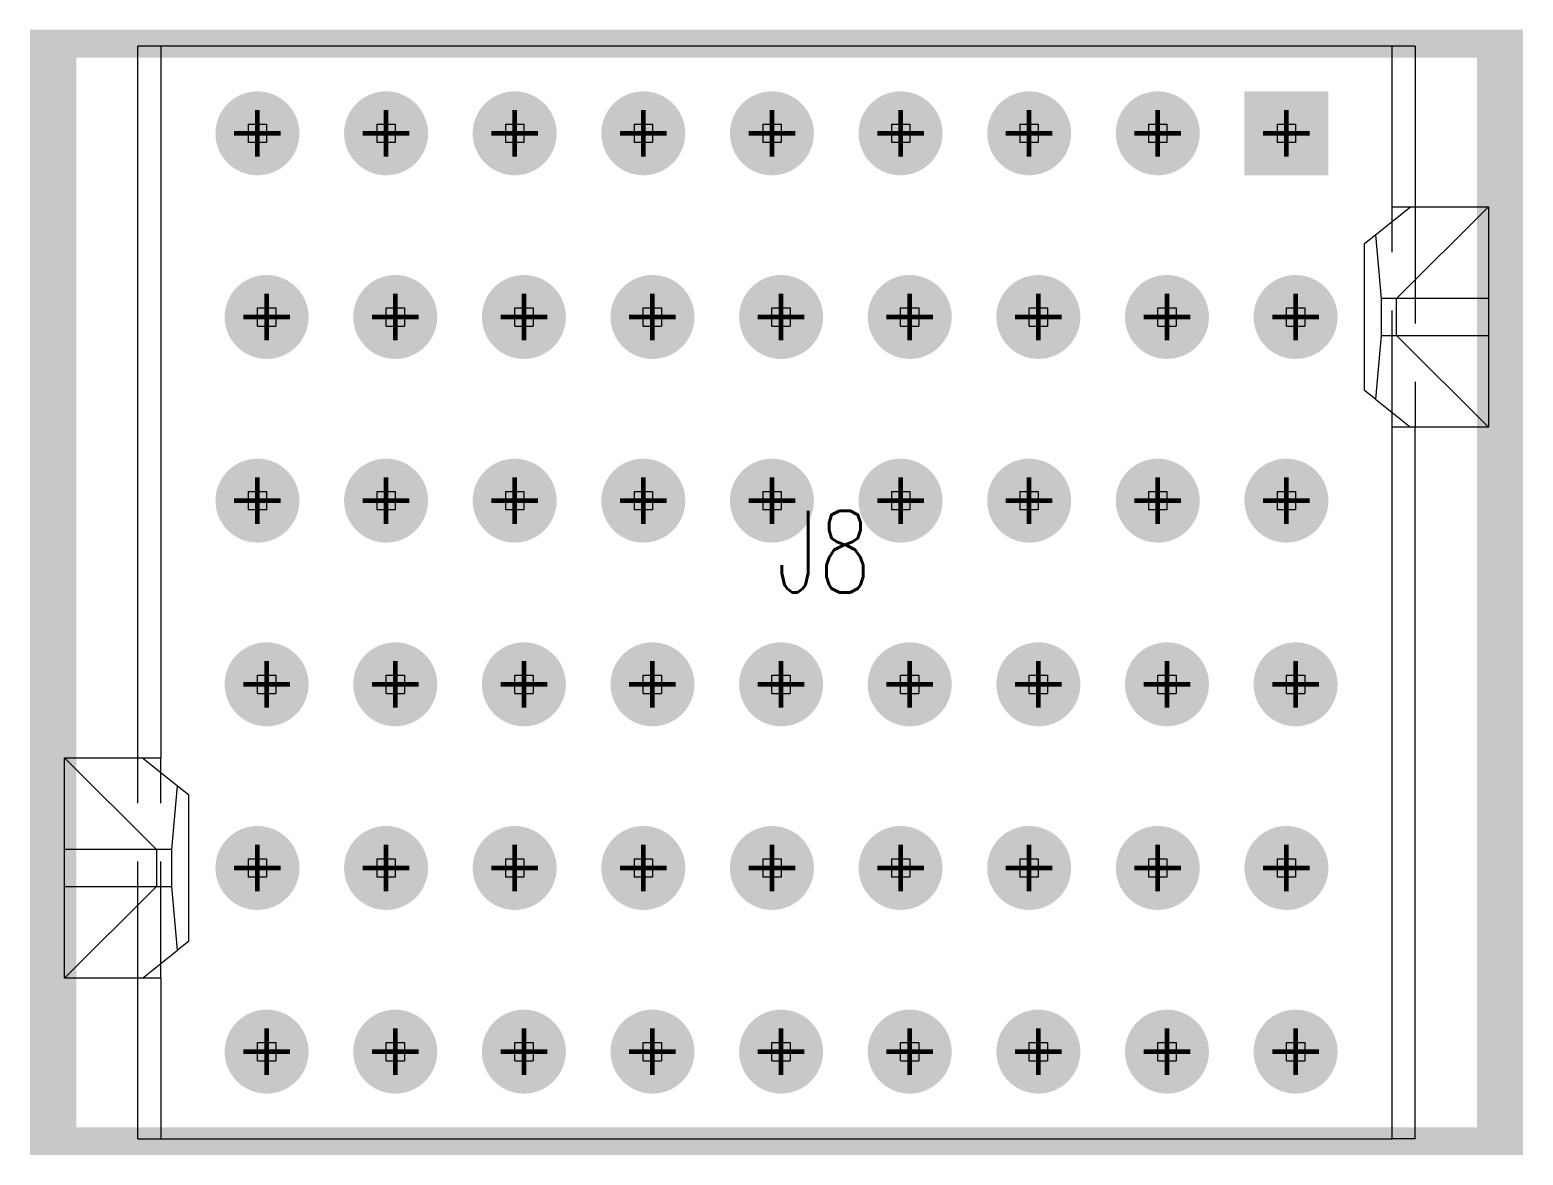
# Model space of a CAD drawing. Header units: millimetres. Extents: x 5 to 1395, y 5 to 415.
# Drawn here: x 1016.42 to 1032.67, y 158.1 to 170.36 of the extents above; entities that cross this region are included whole.
import ezdxf

# ---------------------------------------------------------------- set-up
doc = ezdxf.new("R2010")
doc.units = ezdxf.units.MM
doc.linetypes.add('HIDDEN', pattern=[1.905, 1.27, -0.635])
for name, color, linetype in [('DRIL_PLTE_THRU_01', 16, 'Continuous'), ('DRIL_PLTE_THRU_02', 146, 'Continuous'), ('DRIL_PLTE_THRU_03', 56, 'Continuous'), ('DRIL_PLTE_THRU_04', 216, 'Continuous'), ('DRIL_PLTE_THRU_05', 34, 'Continuous'), ('DRIL_PLTE_THRU_06', 96, 'Continuous'), ('DRIL_PLTE_THRU_07', 171, 'Continuous'), ('DRIL_PLTE_THRU_08', 176, 'Continuous'), ('DRIL_SYMBOL', 2, 'Continuous'), ('PADS_BOT', 5, 'Continuous'), ('PADS_INNER', 1, 'Continuous'), ('PADS_TOP', 1, 'Continuous'), ('PART_NAME_01', 1, 'Continuous'), ('PART_TOP_2DLINE_26', 5, 'Continuous'), ('PART_TOP_2DLINE_27', 5, 'Continuous')]:
    doc.layers.add(name, color=color, linetype=linetype)
doc.styles.add('W0$127', font='simplex', dxfattribs={"width": 0.75})

# ---------------------------------------------------------------- blocks, each defined once
blk = doc.blocks.new('SMOOTH_0$254')
at = {"const_width": 0.127}
blk.add_lwpolyline([(-0.0635, 0, 1), (0.0635, 0, 1)], format="xyb", close=True, dxfattribs=at)
blk = doc.blocks.new('PART_BODY_TOP_10')
at = {"layer": 'PART_TOP_2DLINE_26', "const_width": 0.254}
blk.add_lwpolyline([(-6, 8), (6, 8), (6, -8), (-6, -8)], close=True, dxfattribs=at)
at = {"layer": 'PART_TOP_2DLINE_27', "const_width": 0.254}
blk.add_lwpolyline([(-5.95, -7.75), (5.95, -7.75), (5.95, 7.75), (-5.95, 7.75)], close=True, dxfattribs=at)
at = {"layer": 'PART_TOP_2DLINE_26'}
for p in [(-6, 8), (6, 8), (-6, -8), (6, -8)]:
    blk.add_blockref('SMOOTH_0$254', p, dxfattribs=at)
at = {"layer": 'PART_TOP_2DLINE_27'}
for p in [(-5.95, 7.75), (5.95, 7.75), (-5.95, -7.75), (5.95, -7.75)]:
    blk.add_blockref('SMOOTH_0$254', p, dxfattribs=at)
blk = doc.blocks.new('DRIL_SYMBOL_0$59944')
at = {"layer": 'DRIL_SYMBOL', "const_width": 0.0508}
for points in [[(0, -0.254), (0, 0.254)], [(-0.254, 0), (0.254, 0)]]:
    blk.add_lwpolyline(points, dxfattribs=at)
blk = doc.blocks.new('DRIL_HOLE_0$59944')
at = {"const_width": 0.29972}
blk.add_lwpolyline([(-0.14986, 0, 1), (0.14986, 0, 1)], format="xyb", close=True, dxfattribs=at)
blk.add_blockref('DRIL_SYMBOL_0$59944', (0, 0))
blk = doc.blocks.new('PAD_8')
at = {"const_width": 0.4572}
blk.add_lwpolyline([(0, -0.2286, 1), (0, 0.2286, 1)], format="xyb", close=True, dxfattribs=at)
blk = doc.blocks.new('STK_TOP_169')
at = {"layer": 'DRIL_PLTE_THRU_01'}
blk.add_blockref('DRIL_HOLE_0$59944', (0, 0), dxfattribs=at)
at = {"layer": 'DRIL_PLTE_THRU_02'}
blk.add_blockref('DRIL_HOLE_0$59944', (0, 0), dxfattribs=at)
at = {"layer": 'DRIL_PLTE_THRU_03'}
blk.add_blockref('DRIL_HOLE_0$59944', (0, 0), dxfattribs=at)
at = {"layer": 'DRIL_PLTE_THRU_04'}
blk.add_blockref('DRIL_HOLE_0$59944', (0, 0), dxfattribs=at)
at = {"layer": 'DRIL_PLTE_THRU_05'}
blk.add_blockref('DRIL_HOLE_0$59944', (0, 0), dxfattribs=at)
at = {"layer": 'DRIL_PLTE_THRU_06'}
blk.add_blockref('DRIL_HOLE_0$59944', (0, 0), dxfattribs=at)
at = {"layer": 'DRIL_PLTE_THRU_07'}
blk.add_blockref('DRIL_HOLE_0$59944', (0, 0), dxfattribs=at)
at = {"layer": 'DRIL_PLTE_THRU_08'}
blk.add_blockref('DRIL_HOLE_0$59944', (0, 0), dxfattribs=at)
at = {"layer": 'PADS_BOT'}
blk.add_blockref('PAD_8', (0, 0), dxfattribs=at)
at = {"layer": 'PADS_INNER'}
blk.add_blockref('PAD_8', (0, 0), dxfattribs=at)
at = {"layer": 'PADS_TOP'}
blk.add_blockref('PAD_8', (0, 0), dxfattribs=at)
blk = doc.blocks.new('PAD_10')
at = {"const_width": 0.9144}
blk.add_lwpolyline([(-0.4572, 0), (0.4572, 0)], dxfattribs=at)
blk = doc.blocks.new('STK_TOP_170')
at = {"layer": 'DRIL_PLTE_THRU_01'}
blk.add_blockref('DRIL_HOLE_0$59944', (0, 0), dxfattribs=at)
at = {"layer": 'DRIL_PLTE_THRU_02'}
blk.add_blockref('DRIL_HOLE_0$59944', (0, 0), dxfattribs=at)
at = {"layer": 'DRIL_PLTE_THRU_03'}
blk.add_blockref('DRIL_HOLE_0$59944', (0, 0), dxfattribs=at)
at = {"layer": 'DRIL_PLTE_THRU_04'}
blk.add_blockref('DRIL_HOLE_0$59944', (0, 0), dxfattribs=at)
at = {"layer": 'DRIL_PLTE_THRU_05'}
blk.add_blockref('DRIL_HOLE_0$59944', (0, 0), dxfattribs=at)
at = {"layer": 'DRIL_PLTE_THRU_06'}
blk.add_blockref('DRIL_HOLE_0$59944', (0, 0), dxfattribs=at)
at = {"layer": 'DRIL_PLTE_THRU_07'}
blk.add_blockref('DRIL_HOLE_0$59944', (0, 0), dxfattribs=at)
at = {"layer": 'DRIL_PLTE_THRU_08'}
blk.add_blockref('DRIL_HOLE_0$59944', (0, 0), dxfattribs=at)
at = {"layer": 'PADS_BOT'}
blk.add_blockref('PAD_8', (0, 0), dxfattribs=at)
at = {"layer": 'PADS_INNER'}
blk.add_blockref('PAD_10', (0, 0), dxfattribs=at)
at = {"layer": 'PADS_TOP'}
blk.add_blockref('PAD_10', (0, 0), dxfattribs=at)
blk = doc.blocks.new('SYM_TOP_12')
for name, p in [('PART_BODY_TOP_10', (0, 0)), ('STK_TOP_169', (-3, 5.65)), ('STK_TOP_169', (1, 5.65)), ('STK_TOP_169', (5, 5.65)), ('STK_TOP_169', (-5, 5.55)), ('STK_TOP_169', (-1, 5.55)), ('STK_TOP_169', (3, 5.55)), ('STK_TOP_169', (-5, 4.15)), ('STK_TOP_169', (-3, 4.25)), ('STK_TOP_169', (-1, 4.15)), ('STK_TOP_169', (1, 4.25)), ('STK_TOP_169', (3, 4.15)), ('STK_TOP_169', (5, 4.25)), ('STK_TOP_169', (-3, 2.85)), ('STK_TOP_169', (1, 2.85)), ('STK_TOP_169', (5, 2.85)), ('STK_TOP_169', (-5, 2.75)), ('STK_TOP_169', (-1, 2.75)), ('STK_TOP_169', (3, 2.75)), ('STK_TOP_169', (-5, 1.35)), ('STK_TOP_169', (-3, 1.45)), ('STK_TOP_169', (-1, 1.35)), ('STK_TOP_169', (1, 1.45)), ('STK_TOP_169', (3, 1.35)), ('STK_TOP_169', (5, 1.45)), ('STK_TOP_169', (-3, 0.05)), ('STK_TOP_169', (1, 0.05)), ('STK_TOP_169', (5, 0.05)), ('STK_TOP_169', (-5, -0.05)), ('STK_TOP_169', (-1, -0.05)), ('STK_TOP_169', (3, -0.05)), ('STK_TOP_169', (-3, -1.35)), ('STK_TOP_169', (1, -1.35)), ('STK_TOP_169', (5, -1.35)), ('STK_TOP_169', (-5, -1.45)), ('STK_TOP_169', (-1, -1.45)), ('STK_TOP_169', (3, -1.45)), ('STK_TOP_169', (-5, -2.85)), ('STK_TOP_169', (-3, -2.75)), ('STK_TOP_169', (-1, -2.85)), ('STK_TOP_169', (1, -2.75)), ('STK_TOP_169', (3, -2.85)), ('STK_TOP_169', (5, -2.75)), ('STK_TOP_169', (-3, -4.15)), ('STK_TOP_169', (1, -4.15)), ('STK_TOP_169', (5, -4.15)), ('STK_TOP_169', (-5, -4.25)), ('STK_TOP_169', (-1, -4.25)), ('STK_TOP_169', (3, -4.25)), ('STK_TOP_169', (-5, -5.65)), ('STK_TOP_169', (-3, -5.55)), ('STK_TOP_169', (-1, -5.65)), ('STK_TOP_169', (1, -5.55)), ('STK_TOP_169', (3, -5.65)), ('STK_TOP_170', (5, -5.55))]:
    blk.add_blockref(name, p)
blk = doc.blocks.new('PART_TOP_58')
blk.add_blockref('SYM_TOP_12', (0, 0))
at = {"layer": 'PART_NAME_01', "style": 'W0$127', "width": 0.75}
blk.add_text('J8', height=0.889, rotation=270, dxfattribs=at).set_placement((0, 0))
blk = doc.blocks.new('q')
at = {"rotation": 90}
blk.add_blockref('PART_TOP_58', (1024.545, 164.229), dxfattribs=at)

msp = doc.modelspace()

# ---------------------------------------------------------------- linework, layer by layer
at = {"color": 7, "linetype": 'Continuous', "lineweight": 15}
for p, q in [((1017.5948, 162.4288), (1017.5948, 170.1788)), ((1017.8448, 170.1788), (1017.5948, 170.1788)), ((1031.2448, 170.1788), (1017.8448, 170.1788)), ((1017.8448, 170.1788), (1017.8448, 162.4288)), ((1031.2448, 168.4288), (1031.2448, 170.1788)), ((1031.4948, 170.1788), (1031.2448, 170.1788)), ((1031.4948, 170.1788), (1031.4948, 168.4288)), ((1031.064, 168.1241), (1031.4448, 168.4288)), ((1031.2448, 168.4288), (1031.4448, 168.4288)), ((1032.2948, 168.4288), (1031.2948, 167.4288)), ((1031.4448, 168.4288), (1032.2948, 168.4288)), ((1032.2948, 168.4288), (1032.2948, 167.4288)), ((1030.9448, 168.0288), (1031.064, 168.1241)), ((1031.064, 168.1241), (1031.1248, 167.4288)), ((1030.9448, 166.4288), (1030.9448, 168.0288)), ((1031.1248, 167.4288), (1031.1248, 167.0288)), ((1031.2948, 167.4288), (1031.1248, 167.4288)), ((1031.2948, 167.0288), (1031.2948, 167.4288)), ((1032.2948, 167.4288), (1031.2948, 167.4288)), ((1032.2948, 167.4288), (1032.2948, 167.0288)), ((1031.1248, 167.0288), (1031.064, 166.3334)), ((1031.1248, 167.0288), (1031.2948, 167.0288)), ((1031.2948, 167.0288), (1032.2948, 167.0288)), ((1031.2948, 167.0288), (1032.2948, 166.0288)), ((1032.2948, 167.0288), (1032.2948, 166.0288)), ((1031.064, 166.3334), (1030.9448, 166.4288)), ((1031.064, 166.3334), (1031.4448, 166.0288)), ((1031.2448, 158.2788), (1031.2448, 166.0288)), ((1031.4448, 166.0288), (1031.2448, 166.0288)), ((1032.2948, 166.0288), (1031.4448, 166.0288)), ((1031.4948, 158.2788), (1031.4948, 166.0288)), ((1017.7948, 161.4288), (1016.7948, 162.4288)), ((1016.7948, 161.4288), (1016.7948, 162.4288)), ((1016.7948, 162.4288), (1017.6448, 162.4288)), ((1017.6448, 162.4288), (1018.0256, 162.1241)), ((1017.6448, 162.4288), (1017.8448, 162.4288)), ((1017.9648, 161.4288), (1018.0256, 162.1241)), ((1018.0256, 162.1241), (1018.1448, 162.0288)), ((1018.1448, 162.0288), (1018.1448, 160.4288)), ((1016.7948, 161.0288), (1016.7948, 161.4288)), ((1017.7948, 161.4288), (1016.7948, 161.4288)), ((1017.7948, 161.4288), (1017.7948, 161.0288)), ((1017.9648, 161.4288), (1017.7948, 161.4288)), ((1017.9648, 161.0288), (1017.9648, 161.4288)), ((1016.7948, 160.0288), (1016.7948, 161.0288)), ((1016.7948, 160.0288), (1017.7948, 161.0288)), ((1016.7948, 161.0288), (1017.7948, 161.0288)), ((1017.7948, 161.0288), (1017.9648, 161.0288)), ((1018.0256, 160.3334), (1017.9648, 161.0288)), ((1018.1448, 160.4288), (1018.0256, 160.3334)), ((1017.6448, 160.0288), (1018.0256, 160.3334)), ((1017.6448, 160.0288), (1016.7948, 160.0288)), ((1017.5948, 158.2788), (1017.5948, 160.0288)), ((1017.8448, 160.0288), (1017.6448, 160.0288)), ((1017.8448, 160.0288), (1017.8448, 158.2788)), ((1017.5948, 158.2788), (1017.8448, 158.2788)), ((1017.8448, 158.2788), (1031.2448, 158.2788)), ((1031.4948, 158.2788), (1031.2448, 158.2788))]:
    msp.add_line(p, q, dxfattribs=at)
at = {"color": 7, "linetype": 'HIDDEN', "lineweight": 0}
for p, q in [((1018.7948, 169.3288), (1018.7948, 169.1288)), ((1018.7948, 169.3288), (1018.9948, 169.3288)), ((1018.9948, 169.3288), (1018.9948, 169.1288)), ((1020.1948, 169.3288), (1020.1948, 169.1288)), ((1020.1948, 169.3288), (1020.3948, 169.3288)), ((1020.3948, 169.3288), (1020.3948, 169.1288)), ((1021.5948, 169.3288), (1021.5948, 169.1288)), ((1021.5948, 169.3288), (1021.7948, 169.3288)), ((1021.7948, 169.3288), (1021.7948, 169.1288)), ((1022.9948, 169.3288), (1022.9948, 169.1288)), ((1022.9948, 169.3288), (1023.1948, 169.3288)), ((1023.1948, 169.3288), (1023.1948, 169.1288)), ((1024.3948, 169.3288), (1024.3948, 169.1288)), ((1024.3948, 169.3288), (1024.5948, 169.3288)), ((1024.5948, 169.3288), (1024.5948, 169.1288)), ((1025.7948, 169.3288), (1025.7948, 169.1288)), ((1025.7948, 169.3288), (1025.9948, 169.3288)), ((1025.9948, 169.3288), (1025.9948, 169.1288)), ((1027.1948, 169.3288), (1027.1948, 169.1288)), ((1027.1948, 169.3288), (1027.3948, 169.3288)), ((1027.3948, 169.3288), (1027.3948, 169.1288)), ((1028.5948, 169.3288), (1028.7948, 169.3288)), ((1028.5948, 169.3288), (1028.5948, 169.1288)), ((1028.7948, 169.3288), (1028.7948, 169.1288)), ((1029.9948, 169.3288), (1029.9948, 169.1288)), ((1029.9948, 169.3288), (1030.1948, 169.3288)), ((1030.1948, 169.3288), (1030.1948, 169.1288)), ((1018.9948, 169.1288), (1018.7948, 169.1288)), ((1020.3948, 169.1288), (1020.1948, 169.1288)), ((1021.7948, 169.1288), (1021.5948, 169.1288)), ((1023.1948, 169.1288), (1022.9948, 169.1288)), ((1024.5948, 169.1288), (1024.3948, 169.1288)), ((1025.9948, 169.1288), (1025.7948, 169.1288)), ((1027.3948, 169.1288), (1027.1948, 169.1288)), ((1028.7948, 169.1288), (1028.5948, 169.1288)), ((1030.1948, 169.1288), (1029.9948, 169.1288)), ((1031.2448, 166.0288), (1031.2448, 168.4288)), ((1031.4948, 168.4288), (1031.4948, 166.0288)), ((1018.8948, 167.3288), (1019.0948, 167.3288)), ((1018.8948, 167.1288), (1018.8948, 167.3288)), ((1019.0948, 167.3288), (1019.0948, 167.1288)), ((1020.2948, 167.3288), (1020.4948, 167.3288)), ((1020.2948, 167.1288), (1020.2948, 167.3288)), ((1020.4948, 167.3288), (1020.4948, 167.1288)), ((1021.6948, 167.1288), (1021.6948, 167.3288)), ((1021.6948, 167.3288), (1021.8948, 167.3288)), ((1021.8948, 167.3288), (1021.8948, 167.1288)), ((1023.0948, 167.1288), (1023.0948, 167.3288)), ((1023.0948, 167.3288), (1023.2948, 167.3288)), ((1023.2948, 167.3288), (1023.2948, 167.1288)), ((1024.4948, 167.3288), (1024.6948, 167.3288)), ((1024.4948, 167.1288), (1024.4948, 167.3288)), ((1024.6948, 167.3288), (1024.6948, 167.1288)), ((1025.8948, 167.3288), (1026.0948, 167.3288)), ((1025.8948, 167.1288), (1025.8948, 167.3288)), ((1026.0948, 167.3288), (1026.0948, 167.1288)), ((1027.2948, 167.3288), (1027.4948, 167.3288)), ((1027.2948, 167.1288), (1027.2948, 167.3288)), ((1027.4948, 167.3288), (1027.4948, 167.1288)), ((1028.6948, 167.3288), (1028.8948, 167.3288)), ((1028.6948, 167.1288), (1028.6948, 167.3288)), ((1028.8948, 167.3288), (1028.8948, 167.1288)), ((1030.0948, 167.3288), (1030.2948, 167.3288)), ((1030.0948, 167.1288), (1030.0948, 167.3288)), ((1030.2948, 167.3288), (1030.2948, 167.1288)), ((1018.8948, 167.1288), (1019.0948, 167.1288)), ((1020.2948, 167.1288), (1020.4948, 167.1288)), ((1021.6948, 167.1288), (1021.8948, 167.1288)), ((1023.0948, 167.1288), (1023.2948, 167.1288)), ((1024.4948, 167.1288), (1024.6948, 167.1288)), ((1025.8948, 167.1288), (1026.0948, 167.1288)), ((1027.2948, 167.1288), (1027.4948, 167.1288)), ((1028.6948, 167.1288), (1028.8948, 167.1288)), ((1030.0948, 167.1288), (1030.2948, 167.1288)), ((1018.7948, 165.3288), (1018.7948, 165.1288)), ((1018.7948, 165.3288), (1018.9948, 165.3288)), ((1018.9948, 165.3288), (1018.9948, 165.1288)), ((1020.1948, 165.3288), (1020.3948, 165.3288)), ((1020.1948, 165.3288), (1020.1948, 165.1288)), ((1020.3948, 165.3288), (1020.3948, 165.1288)), ((1021.5948, 165.3288), (1021.7948, 165.3288)), ((1021.5948, 165.3288), (1021.5948, 165.1288)), ((1021.7948, 165.3288), (1021.7948, 165.1288)), ((1022.9948, 165.3288), (1023.1948, 165.3288)), ((1022.9948, 165.3288), (1022.9948, 165.1288)), ((1023.1948, 165.3288), (1023.1948, 165.1288)), ((1024.3948, 165.3288), (1024.5948, 165.3288)), ((1024.3948, 165.3288), (1024.3948, 165.1288)), ((1024.5948, 165.3288), (1024.5948, 165.1288)), ((1025.7948, 165.3288), (1025.9948, 165.3288)), ((1025.7948, 165.3288), (1025.7948, 165.1288)), ((1025.9948, 165.3288), (1025.9948, 165.1288)), ((1027.1948, 165.3288), (1027.3948, 165.3288)), ((1027.1948, 165.3288), (1027.1948, 165.1288)), ((1027.3948, 165.3288), (1027.3948, 165.1288)), ((1028.5948, 165.3288), (1028.7948, 165.3288)), ((1028.5948, 165.3288), (1028.5948, 165.1288)), ((1028.7948, 165.3288), (1028.7948, 165.1288)), ((1029.9948, 165.3288), (1030.1948, 165.3288)), ((1029.9948, 165.3288), (1029.9948, 165.1288)), ((1030.1948, 165.3288), (1030.1948, 165.1288)), ((1018.9948, 165.1288), (1018.7948, 165.1288)), ((1020.3948, 165.1288), (1020.1948, 165.1288)), ((1021.7948, 165.1288), (1021.5948, 165.1288)), ((1023.1948, 165.1288), (1022.9948, 165.1288)), ((1024.5948, 165.1288), (1024.3948, 165.1288)), ((1025.9948, 165.1288), (1025.7948, 165.1288)), ((1027.3948, 165.1288), (1027.1948, 165.1288)), ((1028.7948, 165.1288), (1028.5948, 165.1288)), ((1030.1948, 165.1288), (1029.9948, 165.1288)), ((1018.8948, 163.3288), (1019.0948, 163.3288)), ((1018.8948, 163.1288), (1018.8948, 163.3288)), ((1019.0948, 163.3288), (1019.0948, 163.1288)), ((1020.2948, 163.3288), (1020.4948, 163.3288)), ((1020.2948, 163.1288), (1020.2948, 163.3288)), ((1020.4948, 163.3288), (1020.4948, 163.1288)), ((1021.6948, 163.3288), (1021.8948, 163.3288)), ((1021.6948, 163.1288), (1021.6948, 163.3288)), ((1021.8948, 163.3288), (1021.8948, 163.1288)), ((1023.0948, 163.3288), (1023.2948, 163.3288)), ((1023.0948, 163.1288), (1023.0948, 163.3288)), ((1023.2948, 163.3288), (1023.2948, 163.1288)), ((1024.4948, 163.3288), (1024.6948, 163.3288)), ((1024.4948, 163.1288), (1024.4948, 163.3288)), ((1024.6948, 163.3288), (1024.6948, 163.1288)), ((1025.8948, 163.3288), (1026.0948, 163.3288)), ((1025.8948, 163.1288), (1025.8948, 163.3288)), ((1026.0948, 163.3288), (1026.0948, 163.1288)), ((1027.2948, 163.3288), (1027.4948, 163.3288)), ((1027.2948, 163.1288), (1027.2948, 163.3288)), ((1027.4948, 163.3288), (1027.4948, 163.1288)), ((1028.6948, 163.3288), (1028.8948, 163.3288)), ((1028.6948, 163.1288), (1028.6948, 163.3288)), ((1028.8948, 163.3288), (1028.8948, 163.1288)), ((1030.0948, 163.3288), (1030.2948, 163.3288)), ((1030.0948, 163.1288), (1030.0948, 163.3288)), ((1030.2948, 163.3288), (1030.2948, 163.1288)), ((1018.8948, 163.1288), (1019.0948, 163.1288)), ((1020.2948, 163.1288), (1020.4948, 163.1288)), ((1021.6948, 163.1288), (1021.8948, 163.1288)), ((1023.0948, 163.1288), (1023.2948, 163.1288)), ((1024.4948, 163.1288), (1024.6948, 163.1288)), ((1025.8948, 163.1288), (1026.0948, 163.1288)), ((1027.2948, 163.1288), (1027.4948, 163.1288)), ((1028.6948, 163.1288), (1028.8948, 163.1288)), ((1030.0948, 163.1288), (1030.2948, 163.1288)), ((1017.5948, 160.0288), (1017.5948, 162.4288)), ((1017.8448, 160.0288), (1017.8448, 162.4288)), ((1018.7948, 161.3288), (1018.9948, 161.3288)), ((1018.7948, 161.3288), (1018.7948, 161.1288)), ((1018.9948, 161.3288), (1018.9948, 161.1288)), ((1020.1948, 161.3288), (1020.1948, 161.1288)), ((1020.1948, 161.3288), (1020.3948, 161.3288)), ((1020.3948, 161.3288), (1020.3948, 161.1288)), ((1021.5948, 161.3288), (1021.7948, 161.3288)), ((1021.5948, 161.3288), (1021.5948, 161.1288)), ((1021.7948, 161.3288), (1021.7948, 161.1288)), ((1022.9948, 161.3288), (1022.9948, 161.1288)), ((1022.9948, 161.3288), (1023.1948, 161.3288)), ((1023.1948, 161.3288), (1023.1948, 161.1288)), ((1024.3948, 161.3288), (1024.3948, 161.1288)), ((1024.3948, 161.3288), (1024.5948, 161.3288)), ((1024.5948, 161.3288), (1024.5948, 161.1288)), ((1025.7948, 161.3288), (1025.7948, 161.1288)), ((1025.7948, 161.3288), (1025.9948, 161.3288)), ((1025.9948, 161.3288), (1025.9948, 161.1288)), ((1027.1948, 161.3288), (1027.1948, 161.1288)), ((1027.1948, 161.3288), (1027.3948, 161.3288)), ((1027.3948, 161.3288), (1027.3948, 161.1288)), ((1028.5948, 161.3288), (1028.7948, 161.3288)), ((1028.5948, 161.3288), (1028.5948, 161.1288)), ((1028.7948, 161.3288), (1028.7948, 161.1288)), ((1029.9948, 161.3288), (1030.1948, 161.3288)), ((1029.9948, 161.3288), (1029.9948, 161.1288)), ((1030.1948, 161.3288), (1030.1948, 161.1288)), ((1018.9948, 161.1288), (1018.7948, 161.1288)), ((1020.3948, 161.1288), (1020.1948, 161.1288)), ((1021.7948, 161.1288), (1021.5948, 161.1288)), ((1023.1948, 161.1288), (1022.9948, 161.1288)), ((1024.5948, 161.1288), (1024.3948, 161.1288)), ((1025.9948, 161.1288), (1025.7948, 161.1288)), ((1027.3948, 161.1288), (1027.1948, 161.1288)), ((1028.7948, 161.1288), (1028.5948, 161.1288)), ((1030.1948, 161.1288), (1029.9948, 161.1288)), ((1018.8948, 159.3288), (1019.0948, 159.3288)), ((1018.8948, 159.1288), (1018.8948, 159.3288)), ((1019.0948, 159.3288), (1019.0948, 159.1288)), ((1020.2948, 159.3288), (1020.4948, 159.3288)), ((1020.2948, 159.1288), (1020.2948, 159.3288)), ((1020.4948, 159.3288), (1020.4948, 159.1288)), ((1021.6948, 159.3288), (1021.8948, 159.3288)), ((1021.6948, 159.1288), (1021.6948, 159.3288)), ((1021.8948, 159.3288), (1021.8948, 159.1288)), ((1023.0948, 159.3288), (1023.2948, 159.3288)), ((1023.0948, 159.1288), (1023.0948, 159.3288)), ((1023.2948, 159.3288), (1023.2948, 159.1288)), ((1024.4948, 159.3288), (1024.6948, 159.3288)), ((1024.4948, 159.1288), (1024.4948, 159.3288)), ((1024.6948, 159.3288), (1024.6948, 159.1288)), ((1025.8948, 159.3288), (1026.0948, 159.3288)), ((1025.8948, 159.1288), (1025.8948, 159.3288)), ((1026.0948, 159.3288), (1026.0948, 159.1288)), ((1027.2948, 159.3288), (1027.4948, 159.3288)), ((1027.2948, 159.1288), (1027.2948, 159.3288)), ((1027.4948, 159.3288), (1027.4948, 159.1288)), ((1028.6948, 159.3288), (1028.8948, 159.3288)), ((1028.6948, 159.1288), (1028.6948, 159.3288)), ((1028.8948, 159.3288), (1028.8948, 159.1288)), ((1030.0948, 159.3288), (1030.2948, 159.3288)), ((1030.0948, 159.1288), (1030.0948, 159.3288)), ((1030.2948, 159.3288), (1030.2948, 159.1288)), ((1018.8948, 159.1288), (1019.0948, 159.1288)), ((1020.2948, 159.1288), (1020.4948, 159.1288)), ((1021.6948, 159.1288), (1021.8948, 159.1288)), ((1023.0948, 159.1288), (1023.2948, 159.1288)), ((1024.4948, 159.1288), (1024.6948, 159.1288)), ((1025.8948, 159.1288), (1026.0948, 159.1288)), ((1027.2948, 159.1288), (1027.4948, 159.1288)), ((1028.6948, 159.1288), (1028.8948, 159.1288)), ((1030.0948, 159.1288), (1030.2948, 159.1288))]:
    msp.add_line(p, q, dxfattribs=at)

# ---------------------------------------------------------------- block references
msp.add_blockref('q', (0, 0))

doc.saveas('drawing.dxf')
